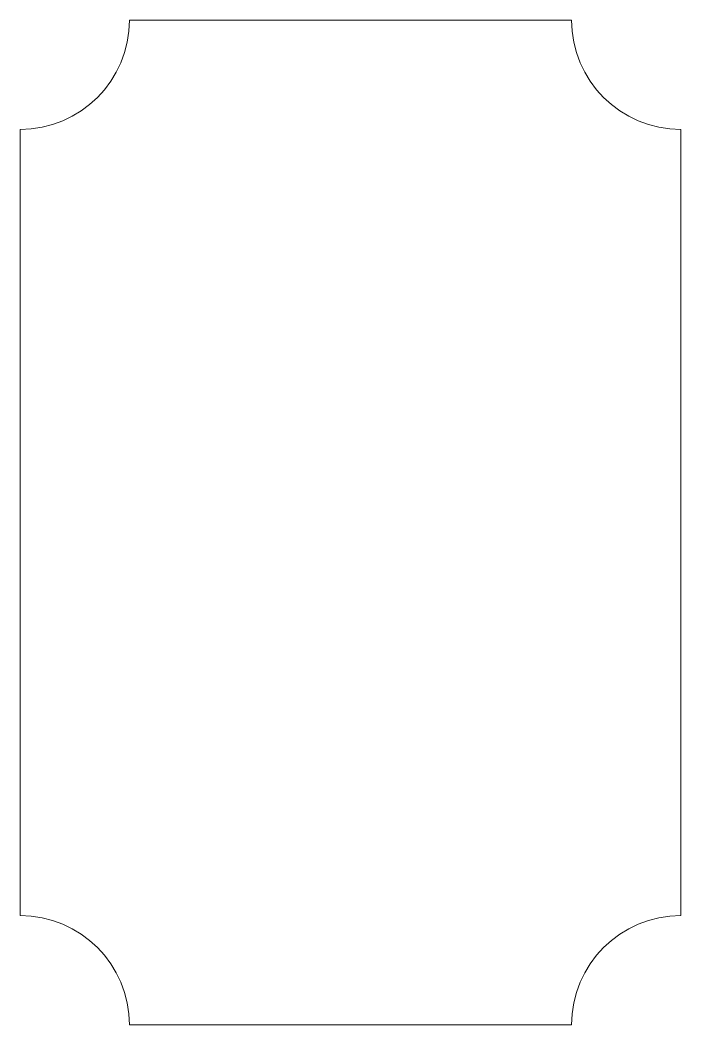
# Model space of a CAD drawing. Header units: inches. Extents: x 202.4 to 262.8, y 84.5 to 176.4.
import ezdxf

# ---------------------------------------------------------------- set-up
doc = ezdxf.new("R2010")
doc.units = ezdxf.units.IN
doc.header["$MEASUREMENT"] = 0
doc.layers.add('Layer 1', color=7, linetype='Continuous')

msp = doc.modelspace()

# ---------------------------------------------------------------- linework, layer by layer
at = {"layer": 'Layer 1', "color": 7, "lineweight": 9}
for points in [[(212.402, 176.359), (252.842, 176.359)], [(202.402, 166.359), (202.402, 94.475)], [(262.842, 166.359), (262.842, 94.475)], [(212.402, 84.475), (252.842, 84.475)]]:
    msp.add_lwpolyline(points, dxfattribs=at)
for points in [[(212.402, 176.359), (212.402, 170.832), (207.929, 166.359), (202.402, 166.359)], [(252.842, 176.359), (252.842, 170.832), (257.315, 166.359), (262.842, 166.359)], [(212.402, 84.475), (212.402, 90.002), (207.929, 94.475), (202.402, 94.475)], [(252.842, 84.475), (252.842, 90.002), (257.315, 94.475), (262.842, 94.475)]]:
    msp.add_open_spline(points, degree=3, dxfattribs=at)

doc.saveas('drawing.dxf')
